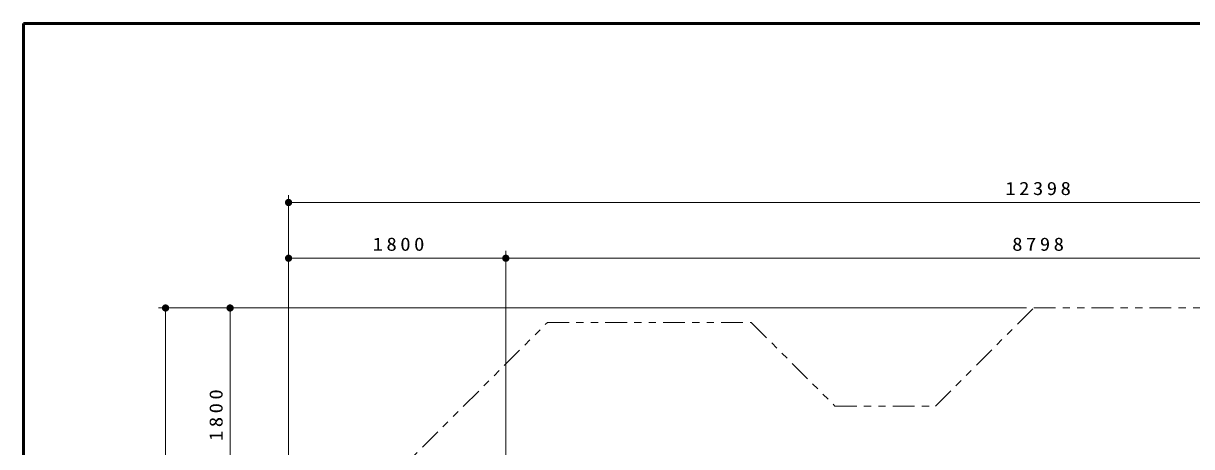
# Model space of a CAD drawing. Units: millimetres on the paper, scale 1:60. Extents: x -385 to 0, y -594 to 267.
# Drawn here: x -385 to -223.7, y 208.5 to 267 of the extents above; entities that cross this region are included whole.
import ezdxf

# ---------------------------------------------------------------- set-up
doc = ezdxf.new("R2010")
doc.units = ezdxf.units.MM
doc.linetypes.add('USER3', pattern=[8, 3, -1, 1, -1, 1, -1])
doc.layers.add('LY_1', color=140, linetype='Continuous', lineweight=50)
doc.styles.add('ＭＳ ゴシック', font='')
doc.styles.get('ＭＳ ゴシック').set_extended_font_data('MS Gothic')

# ---------------------------------------------------------------- blocks, each defined once
blk = doc.blocks.new('filled_dot')
at = {"color": 0, "linetype": 'Continuous', "lineweight": -2, "const_width": 1.25}
blk.add_lwpolyline([(-0.625, 0, 1), (0.625, 0, 1)], format="xyb", close=True, dxfattribs=at)

msp = doc.modelspace()

# ---------------------------------------------------------------- linework, layer by layer
at = {"layer": 'LY_1', "color": 7}
for p, q in [((0, 267), (-385, 267)), ((-385, 267), (-385, 0))]:
    msp.add_line(p, q, dxfattribs=at)
at = {"layer": 'LY_1', "color": 7, "lineweight": 13}
for p, q in [((-348.381, 171.471), (-348.381, 243.226)), ((-348.381, 242.226), (-141.746, 242.226)), ((-348.381, 234.52), (-318.382, 234.52)), ((-318.382, 153.522), (-318.382, 235.52)), ((-318.382, 234.52), (-171.746, 234.52)), ((-246.488, 227.639), (-366.363, 227.639)), ((-365.363, 94.799), (-365.363, 227.639)), ((-356.456, 197.639), (-356.456, 227.639))]:
    msp.add_line(p, q, dxfattribs=at)
at = {"layer": 'LY_1', "color": 7, "linetype": 'USER3', "lineweight": 13}
msp.add_lwpolyline([(-348.383, 170.47), (-335.564, 183.289), (-335.564, 202.716), (-312.645, 225.635), (-284.498, 225.635), (-272.93, 214.068), (-259.06, 214.068), (-245.488, 227.639), (-211.988, 227.639), (-198.417, 214.068), (-159.754, 214.068), (-141.746, 196.059), (-141.746, 158.091), (-159.754, 140.083), (-206.735, 140.083), (-206.735, 111.125), (-223.061, 94.799), (-266.583, 94.799), (-280.972, 109.189), (-322.999, 109.189), (-348.381, 134.571), (-348.381, 170.471)], dxfattribs=at)

# ---------------------------------------------------------------- block references
at = {"layer": 'LY_1', "color": 7, "lineweight": 13, "xscale": 0.4, "yscale": 0.4}
for p in [(-348.381, 242.226), (-348.381, 234.52), (-318.382, 234.52)]:
    msp.add_blockref('filled_dot', p, dxfattribs=at)
for p, rotation in [((-318.382, 234.52), 180), ((-365.363, 227.639), 270), ((-356.456, 227.639), 270)]:
    msp.add_blockref('filled_dot', p, dxfattribs=dict(at, rotation=rotation))

# ---------------------------------------------------------------- texts
at = {"layer": 'LY_1', "color": 7, "char_height": 1.833, "attachment_point": 8, "style": 'ＭＳ ゴシック'}
for s, insert in [('\\T1.33;\\W1.15;12398', (-244.643, 243.226)), ('\\T1.33;\\W1.15;1800', (-332.961, 235.52)), ('\\T1.33;\\W1.15;8798', (-244.647, 235.52))]:
    msp.add_mtext(s, dxfattribs=dict(at, insert=insert))
at = {"layer": 'LY_1', "color": 7, "insert": (-357.456, 213.06), "char_height": 1.833, "attachment_point": 8, "rotation": 90, "style": 'ＭＳ ゴシック'}
msp.add_mtext('\\T1.33;\\W1.15;1800', dxfattribs=at)

doc.saveas('drawing.dxf')
